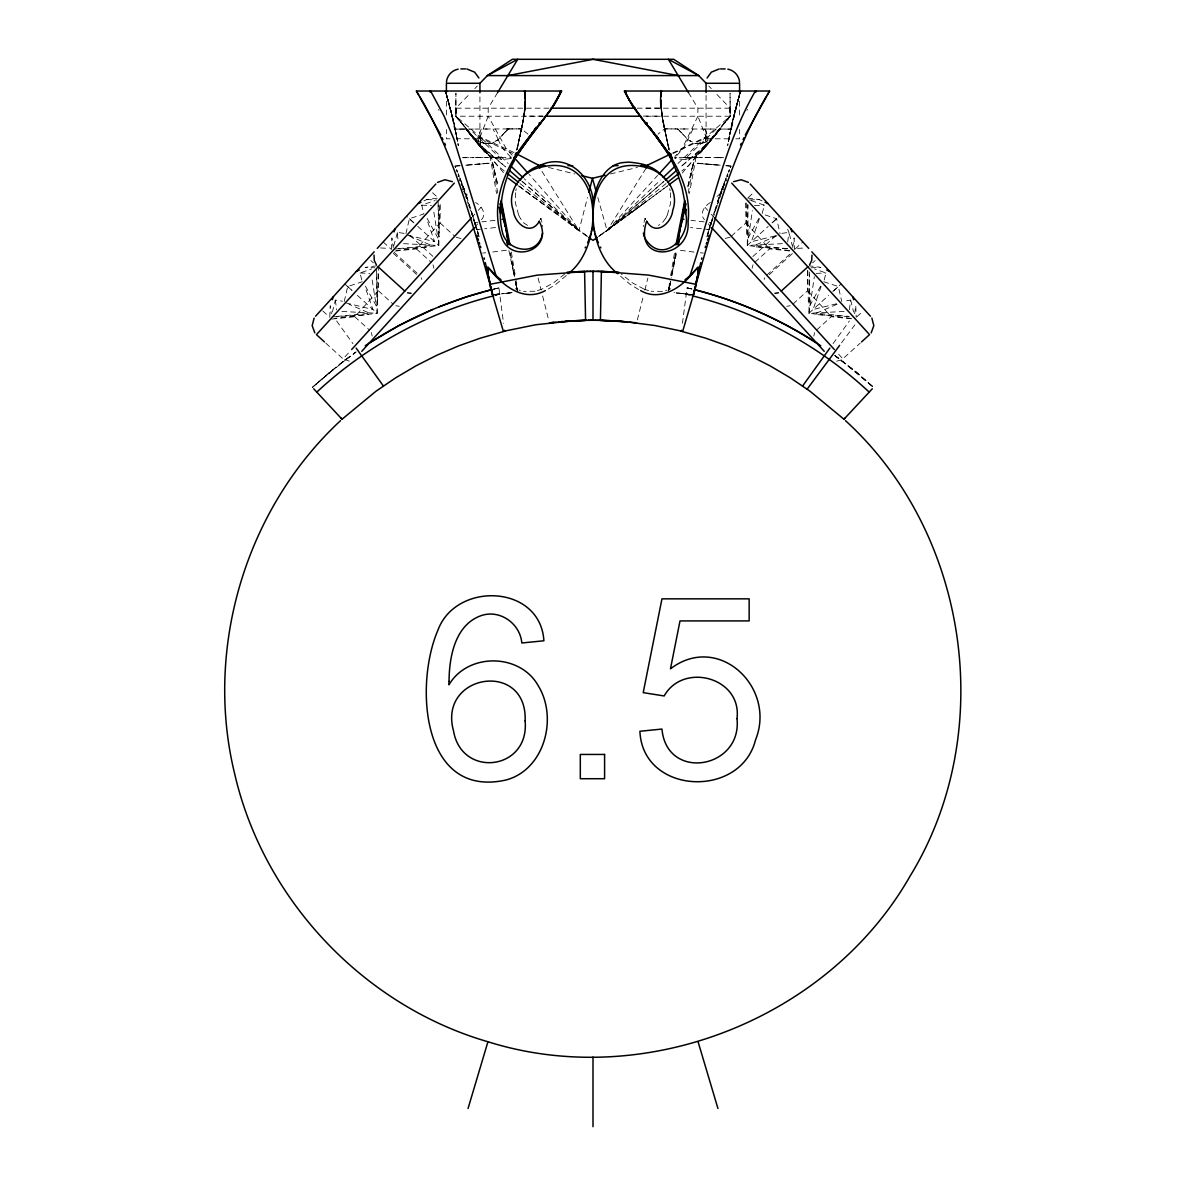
<?xml version="1.0" encoding="UTF-8"?>
<svg xmlns="http://www.w3.org/2000/svg" width="1186" height="1186" viewBox="0 0 1186 1186"><rect width="100%" height="100%" fill="white"/><g stroke="black" fill="none" stroke-linecap="round" stroke-linejoin="round"><path stroke-width="0.75" stroke-dasharray="5 3.75" d="M455.869 114.212L455.928 93.175L455.78 116.213L466.943 129.808M497.779 193.081L492.398 162.778L464.868 165.269L467.432 165.121M376.407 274.707L377.074 313.282L334.867 318.382M438.108 205.074L438.761 245.487L396.554 250.572M455.898 109.69L455.884 111.188M459.812 121.091L455.78 116.213L455.898 103.908M455.884 113.204L455.884 108.178L469.76 93.842M331.68 319.078L354.747 316.721L378.393 290.748L378.542 267.562M395.012 251.091L416.434 248.912L440.08 222.938L440.214 203.058M525.087 95.325L524.983 108.059L522.7 123.196L524.983 108.059L524.924 93.501L525.072 106.814L522.818 122.677M660.795 104.427L661.076 93.501L660.928 106.814L663.182 122.677M525.279 100.81L525.146 105.613L525.279 102.011M341.894 311.458L377.074 313.282L378.156 270.793M403.581 243.649L438.761 245.487L439.843 202.984M660.217 98.557L660.217 101.255M660.231 98.26L660.528 93.442M789.446 250.572L747.239 245.487L747.877 201.398M851.133 318.382L808.926 313.282L809.564 269.207M734.297 114.968L736.017 107.037M329.797 317.359L330.227 305.736L331.354 313.786M391.484 249.549L391.914 237.926L393.263 247.592M704.721 129.037C707.064 133.455 711.333 142.78 703.061 142.854M688.221 193.081L693.602 162.778L721.132 165.269L714.965 164.824M660.913 95.325L661.017 108.059L663.3 123.196L660.721 102.011M660.869 95.947L661.076 93.501L660.958 94.717M524.108 115.398L524.761 93.19L524.998 94.257M702.053 150.948L696.33 155.559L689.422 193.555M524.761 110.372L524.983 108M661.002 94.257L661.106 93.175L661.892 115.398M524.879 109.112L522.389 124.738M696.212 156.671L696.33 155.559L692.891 157.516L710.533 141.075M695.722 157.53L696.241 156.433M707.36 144.218L701.652 151.393M782.419 243.649L747.239 245.487L752.384 210.634M844.106 311.458L808.926 313.282L814.352 276.62M643.286 226.556L643.435 225.355M515.465 192.725L515.599 203.799L518.623 214.829M682.454 323.333L687.02 288.361M707.256 145.107L704.869 147.805M787.667 242.018L788.972 232.323L787.608 229.209M849.354 309.828L850.673 300.132L843.542 301.2M542.788 116.095L524.004 116.124L524.479 112.729M792.737 247.592L794.086 237.926L794.516 249.549M854.646 313.786L855.773 305.736L856.203 317.359M668.637 288.865L670.001 280.015M752.117 268.258L752.991 264.834M813.804 336.068L814.678 332.643M524.153 115.086L520.224 134.626M670.698 275.612L674.671 252.069M728.337 141.697L730.961 128.044M675.783 252.722L675.219 255.983M671.706 275.478L676.213 250.35M674.953 257.57L673.366 266.509M727.7 145.27L728.026 143.476M717.293 131.972L719.665 129.052L731.51 129.081L733.778 117.34M523.589 118.57L521.929 126.813M674.463 260.446L671.276 277.732M672.862 269.237L673.114 267.888M727.73 145.522L727.907 144.499M729.331 136.301L728.664 139.904L731.895 123.863M705.507 229.165L709.406 229.713L710.251 226.022M728.441 141.683L729.271 137.413M710.755 223.961L713.082 215.808M728.619 140.763L730.057 133.558M729.672 134.507L731.569 126.457M520.55 133.025L518.326 143.106L522.596 123.374M521.054 130.534L522.27 124.96M668.963 289.162L670.461 281.808L669.586 286.315M518.015 145.27L517.704 146.916L518.356 143.639M670.298 282.728L670.475 281.794L668.934 289.31L670.609 288.732M670.12 283.602L669.779 285.248M669.2 288.035L670.52 281.527L668.489 291.415L670.535 281.556M518.875 140.511L522.092 126.042M520.728 132.165L520.891 131.349M520.506 133.336L522.774 122.573M521.277 129.778L525.22 109.586L525.472 93.442M729.761 134.996L730.339 132.165M518.326 143.758L519.023 140.363M518.653 142.142L519.201 139.548M696.315 155.603L701.252 151.838M730.087 133.381L731.05 128.8M519.171 139.681L520.031 135.515L519.883 136.271M518.994 140.511L522.048 126.294M671.81 275.76L677.087 250.587M687.939 186.751L691.571 170.473M730.443 131.646L731.169 128.281M668.726 290.348L670.223 283.306M668.948 289.325L669.275 287.827M731.228 128.029L731.11 128.533M733.289 119.697L740.583 91.025L739.13 95.858M731.021 127.777L731.184 126.991M519.498 137.813L519.083 139.592L520.713 132.447L516.562 150.237M687.85 186.291L691.957 168.501M731.243 126.739L732.296 122.054L731.243 126.739L731.48 125.686M731.51 126.724L740.583 91.025L737.499 102.026L738.656 97.46M731.851 125.167L731.629 126.205M731.599 125.167L740.064 92.745L735.276 110.016L737.811 100.573L736.298 105.984M519.913 136.019L520.12 135.13M515.821 190.694L516.295 188.707M731.762 124.397L732.296 122.054M344.251 301.466L347.676 286.567L362.204 281.734M405.938 233.657L409.363 218.758L423.891 213.925L421.712 205.178L434.921 200.567M732.133 122.81L733.615 116.539M732.385 122.81L732.859 120.72M521.632 128.118L522.003 129.333M643.983 222.39L645.065 218.402L645.896 219.38M516.77 149.377L517.185 147.583M517.185 147.613L517.615 145.819M518.667 141.386L518.238 143.165M732.859 119.697L735.453 109.156M691.764 169.287L691.468 170.547M691.972 168.812L693.336 162.986L694.418 163.06M692.09 168.293L693.558 162.808M734.371 114.434L734.875 112.329M332.406 312.007L335.327 300.132L342.457 301.2M393.678 245.902L398.392 229.209M527.992 134.137L521.455 128.889L522.033 126.576M733.867 115.487L734.119 114.434M734.386 113.382L735.187 110.224L733.408 117.34L737.099 103.078M751.079 200.567L764.288 205.178L762.109 213.925L776.622 218.743L780.062 233.657M824.226 279.985L825.975 272.988L814.426 268.94M637.371 319.894L643.375 296.011M644.873 290.036L647.882 278.087M518.401 128.903L521.455 128.889L521.736 127.732M734.579 112.611L737.796 100.677M735.409 110.224L735.943 108.104M707.33 236.296L708.546 231.507L707.968 234.176M587.411 236.488L578.976 230.677L587.5 197.499M736.491 105.984L737.055 103.864M737.618 101.729L739.975 93.175L739.278 95.325M707.79 234.324L708.546 231.507M706.812 236.815L707.227 235.288M710.458 225.444L711.259 222.553L708.146 222.256M708.946 230.099L710.948 222.998M707.657 233.761L708.516 230.677M739.367 95.325L737.87 100.677L740.583 91.025L737.499 102.026M709.213 229.639L709.984 226.926M737.677 101.121L740.583 91.025M708.946 229.135L726.247 177.589M738.967 96.392L739.842 93.442M710.503 225.147L711.259 222.553M713.29 215.081L714.402 211.493M714.861 210.041L719.531 195.927M710.874 225.34L711.585 223.087M712.89 219.025L712.119 221.411M710.162 227.549L709.436 229.654M714.15 215.14L714.58 213.791M715.484 211.019L715.944 209.625M716.403 208.202L717.367 205.282M723.193 189.879L723.49 188.974M717.856 203.799L718.849 200.834M720.436 196.031L719.591 198.596M721.992 191.406L721.044 194.207M724.676 185.387L724.987 184.497M722.452 190.056L723.549 186.795M717.471 201.768L721.874 189.271M723.979 185.55L724.794 183.193M726.188 180.939L726.499 180.05M759.411 218.639L751.361 241.722L778.505 235.065M821.097 286.434L813.062 309.531L840.207 302.875M719.413 196.075L720.866 191.984M725.55 180.998L726.277 178.953M727.67 176.714L727.967 175.899M725.847 178.641L720.762 192.414L723.089 185.98M721.34 190.664L722.763 186.795M727.27 176.18L727.863 174.505M730.294 167.582L730.858 166.203L730.443 167.597M764.169 279.436L764.777 277.791M728.797 171.97L729.375 170.443M723.223 185.55L724.572 181.962M497.557 92.671L488.202 108.178L488.202 116.213L480.137 136.909L480.345 145.196L503.842 173.067M726.647 176.581L727.774 173.779L727.033 175.617M729.301 169.954L728.426 172.118L729.434 169.642M478.403 141.579L477.973 136.85L481.279 129.037M667.377 214.829L670.401 203.799L670.535 192.725M730.428 167.33L730.843 166.366M667.199 215.229L665.88 217.942M692.95 129.007L683.581 148.161L675.145 157.219M746.958 110.387L747.462 109.334M688.532 92.671L697.887 108.178L697.887 116.213L682.321 148.398L674.923 156.493M758.892 218.372L748.055 238.075L747.892 205.074M820.579 286.167L809.741 305.884L809.593 274.707M665.672 218.313L662.159 223.027L658.438 225.384M540.401 219.321L540.935 218.402L542.017 222.39M540.297 219.514L540.935 218.402L540.104 219.38M598.678 236.488L607.113 230.677L647.23 166.396M833.076 343.629L849.384 320.976M841.556 342.784L854.869 324.86M481.546 219.677C487.046 213.762 481.308 205.712 475.63 202.524M714.432 136.138L716.863 132.965M714.12 136.553L712.697 138.377M715.38 134.907L717.486 132.387M716.655 133.247L711.971 139.281M716.225 133.81L717.515 132.135M718.39 131.009L713.053 137.932L707.256 141.668M716.329 133.662L720.035 129.066L717.738 131.854M718.597 130.742L719.961 129.066L719.25 129.897M713.157 137.798L715.277 135.16M700.081 153.098L710.206 140.452M717.041 132.951L719.694 129.63M719.25 130.178L720.139 129.066M711.259 140.17L712.341 138.821M700.555 152.49L711.2 139.474M709.806 141.964L711.615 139.726M711.14 139.311L730.131 116.213L730.072 93.175L730.131 114.212M700.822 152.268L712.979 137.265M714.936 134.878L716.611 132.817M713.75 136.331L715.395 134.3M711.392 139.236L714.18 135.782M707.627 144.662L708.353 143.758M719.057 129.808L725.521 121.906M716.107 133.425L717.826 131.32M726.855 120.29L730.205 116.213L730.102 103.908M727.522 119.475L730.22 116.213L730.116 108.178L716.329 93.842M724.868 122.707L730.205 116.213L642.708 116.213M677.903 163.52L705.966 136.909L730.161 116.213L682.246 173.067M730.161 116.213L689.022 165.21L681.831 170.962M498.965 138.836L499.514 138.199M704.469 148.25L703.268 149.599M500.848 136.686L502.123 135.278M325.779 343.125L343.11 358.898L349.321 352.064M472.443 216.741L474.756 214.192M478.284 210.322L480.953 207.372M476.105 225.636L477.721 223.857M597.818 197.499L607.113 230.677L657.667 175.38M710.37 202.524C704.692 205.712 698.954 213.762 704.454 219.677M502.078 135.323L504.687 132.58M502.404 134.982L503.383 133.929M498.342 139.577L493.05 129.007M474.8 88.624L477.306 86.029M504.332 132.951L506.348 130.92M504.999 132.269L505.992 131.261M716.3 129.066L684.263 159.487L675.887 158.657M506.333 130.934L508.394 128.948L506.674 130.593M701.074 143.758L703.268 142.794M566.256 275.537L556.486 283.854L547.413 289.562M667.436 185.935L607.113 230.677L660.543 179.99M342.65 361.789L312.392 387.392L335.712 367.23M564.669 274.04L553.373 282.98L541.958 289.087M776.622 218.743L771.078 223.783L779.439 216.193M832.78 291.593L841.126 284.003M312.392 387.362L330.079 371.826L355.652 352.242M717.041 196.461L722.378 191.613M748.322 197.425L753.451 192.769M731.302 236.236L745.92 222.938L745.786 203.058M747.239 245.487L768.231 226.378M752.843 256.561L776.163 235.347M754.933 262.225L769.566 248.912L790.988 251.091M795.183 248.941L802.878 241.944M766.734 275.182L792.055 252.144M769.254 274.618L792.589 253.389M812.573 262.907L815.138 260.564M792.989 304.046L807.607 290.748L807.458 267.562M808.926 313.282L828.629 295.373M816.635 330.034L831.253 316.721L854.32 319.078M856.885 316.736L863.275 310.91M836.634 361.167L841.645 359.877L860.221 343.125M833.891 290.585L838.324 286.567L841.749 301.466M315.624 384.383L349.692 356.512M666.028 183.593L607.113 230.677L663.952 181.31M607.113 230.677L664.071 181.31M684.93 128.977L664.545 128.889L658.008 134.137M339.255 364.428L355.503 352.42M603.615 232.856L645.955 201.813L599.078 236.073M631.841 212.25L667.614 185.787M346.149 359.136L356.141 351.916M598.915 236.162L610.671 227.771M353.413 353.843L355.83 352.153M510.855 157.219L502.419 148.161L498.164 139.711L491.982 143.402L489.344 143.328M492.353 143.165L491.019 143.373M495.392 141.267L496.563 140.585L495.778 141.03M498.164 139.711L496.964 140.363L498.431 140.244M673.292 153.379L708.027 136.85M730.027 237.185L725.031 238.49M672.566 153.098L705.966 136.909L697.887 116.213M423.891 200.908L426.812 199.559L438.346 198.032M776.919 235.762L754.681 245.383L787.534 248.645M837.019 304.253L816.383 313.178L849.22 316.454M541.305 289.34L537.421 290.644M361.774 279.985L360.025 272.988L371.574 268.94M666.962 290.11L665.628 290.555M702.675 142.972L704.41 142.453M704.603 142.409L705.551 142.142M705.937 142.023L706.841 141.786M797.57 248.378L805.457 247.948M790.202 305.751L786.718 306.299M495.229 295.388L499.736 294.158M494.191 288.984L498.921 287.872L492.783 289.369M495.348 295.388L496.815 295.032M492.62 289.369L498.921 287.842M610.419 173.957L637.416 167.434M689.096 158.45L692.209 157.753M688.651 158.553L685.819 159.161M685.167 159.295L686.086 159.102M534.901 291.252L523.53 291.371M662.47 291.371L651.099 291.252M380.543 247.948L388.43 248.378M781.841 233.39L788.972 232.323L792.322 245.902M475.838 227.549L476.594 229.713L478.521 229.432M506.392 250.231L491.938 252.084M476.594 229.713L480.493 229.165M376.659 265.842L365.125 267.369L374.88 267.799M495.022 220.359L481.901 221.841M495.511 227.534L484.555 228.794M511.878 292.557L502.76 293.609M512.026 292.675L504.628 293.505M508.675 293.061L510.188 292.883M507.163 293.224L495.14 294.469M499.454 293.965L492.427 294.721L503.635 293.609M482.658 253.078L485.682 252.751M502.419 293.743L501.174 293.876M510.113 158.657L501.782 159.487L493.391 157.664M510.425 158.627L511.403 158.524M501.737 159.487L469.7 129.066M499.929 293.995L498.654 294.128M477.854 222.256L474.741 222.553L475.542 225.444M398.466 248.645L431.319 245.383L409.081 235.762M336.78 316.454L369.617 313.178L348.981 304.253M496.03 294.38L497.349 294.261M466.824 165.18L492.664 162.956M481.56 163.935L485.519 163.594M477.232 164.305L480.122 164.068M455.024 166.099L459.946 165.684M471.331 164.81L472.532 164.706M455.098 166.114L460.094 165.714M452.222 117.34L454.49 129.081L466.335 129.052L469.893 133.425M394.819 249.001L429.94 246.881M333.118 316.81L368.253 314.69M466.172 129.066L468.262 131.854M749.433 199.989L759.188 199.559L762.109 200.894M811.12 267.799L820.875 267.369L809.341 265.842M754.504 205.563L764.288 205.178M816.19 273.373L825.975 272.988M687.836 139.711L695.233 143.358M694.507 143.387L696.656 143.328M494.918 157.501L494.073 157.501L496.875 157.471M695.708 143.358L697.605 143.313M496.267 157.456L497.23 157.471M493.717 157.501L494.77 157.501L485.474 157.56M696.894 143.328L699.473 143.298M496.119 157.486L502.33 157.427M499.01 157.012L499.84 157.441L498.654 157.456M484.703 143.298L482.213 142.646L482.969 142.869M497.364 157.471L498.416 157.456M500.937 157.412L511.477 157.293M485.148 143.298L483.71 143.076M492.857 157.486L500.907 157.441M489.121 155.158L490.278 157.53M497.66 157.471L476.668 157.619M484.926 143.298L487.92 143.313M698.539 143.298L700.392 143.298M507.904 128.948L519.72 128.889M506.466 128.948L510.291 128.933M475.304 157.619L478.047 157.605M482.835 157.59L469.997 157.649M484.748 151.838L493.168 157.516L478.017 144.218M485.4 129.022L521.455 128.889M485.385 143.298L486.304 143.298M463.548 157.679L473.688 157.634M462.288 157.679L466.142 157.664M474.845 129.052L487.149 129.022M459.605 129.081L475.497 129.052M690.875 157.501L691.883 157.501L674.523 157.293M548.896 108.178L455.943 108.178L455.943 116.213L473.926 138.154M637.193 108.178L730.161 108.178L730.116 113.204M458.478 119.475L455.795 116.213L543.381 116.213M454.49 129.081L460.494 129.081M450.161 138.806L446.41 138.806L446.41 129.541M456.729 137.413L456.995 138.762L479.93 138.806L479.93 92.538M729.005 138.806L706.07 138.806L706.07 92.538M735.839 138.806L739.59 138.806L739.59 129.541M645.792 108.119L661.076 108.134M643.212 116.095L661.996 116.124L661.121 109.112M705.863 129.037L711.155 129.052M710.503 129.052L731.51 129.081M699.696 143.298L700.852 143.298M663.952 126.294L664.545 128.889L665.435 128.889M683.358 128.977L706.886 129.052M716.062 157.649L722.452 157.679M719.858 157.664L723.712 157.679M666.28 128.889L678.095 128.948M704.973 157.605L718.553 157.664M710.696 157.619L688.34 157.471M486.986 143.298L488.869 143.313M700.615 143.298L701.297 143.298M688.088 157.471L690.474 157.486M692.283 157.501L691.082 157.501M692.594 157.516L700.526 157.56M692.239 157.501L691.127 157.501L691.927 157.501M700.155 157.56L702.32 157.575M683.67 157.427L689.437 157.486M685.093 157.441L695.011 157.516M675.056 157.323L676.865 157.338M488.158 143.313L489.581 143.328M421.712 205.178L431.496 205.563M360.025 272.988L369.81 273.373M426.812 199.559L436.567 199.989M460.969 238.49L455.973 237.185M399.282 306.299L395.798 305.751M349.366 361.167L343.11 358.898M756.06 246.881L791.181 249.001M817.747 314.69L852.882 316.81M725.906 165.714L730.902 166.114M709.94 164.409L714.669 164.81M726.054 165.684L730.976 166.099M713.764 164.735L716.151 164.928M705.596 164.039L711.407 164.528M701.608 163.698L706.737 164.142M702.171 163.742L693.336 162.956M690.86 294.469L689.081 294.291M689.97 294.38L673.974 292.675M687.776 294.172L685.034 293.891M674.597 158.524L675.575 158.627M700.318 252.751L703.342 253.078M704.099 221.841L690.978 220.359M681.579 293.535L693.573 294.706L686.546 293.965M680.986 293.461L679.029 293.253M701.445 228.794L690.489 227.534M683.24 293.609L674.122 292.557M676.183 292.927L677.695 293.105M694.062 252.084L679.608 250.231M747.654 198.032L759.188 199.559M707.479 229.432L709.406 229.713M404.159 233.39L397.028 232.323L398.333 242.018M688.666 288.228L687.079 287.842L690.237 288.598M686.234 294.321L690.771 295.388M687.717 294.677L689.185 295.032M687.079 287.872L693.38 289.369M690.148 288.613L691.809 288.984M407.495 235.065L434.639 241.722L426.589 218.639M345.793 302.875L372.938 309.531L364.903 286.434M548.436 167.434L574.839 173.957M468.514 132.387L472.947 137.932L481.397 142.409M478.358 141.564L480.641 142.187M480.449 142.142L482.257 142.646L481.486 142.439M648.579 290.644L644.695 289.34M482.791 142.809L483.547 143.032M520.372 290.555L519.038 290.11M823.796 281.734L838.309 286.538M515.391 288.732L517.052 289.325L515.48 281.779L515.702 282.728M527.562 225.384L523.841 223.027L520.328 218.313M644.042 289.087L632.627 282.98L621.331 274.04M477.973 136.85L512.708 153.379M514.012 152.505L480.137 136.909L455.943 116.213L480.345 145.196L505.34 166.855M638.587 289.562L629.514 283.854L619.744 275.537M690.222 141.03L689.437 140.585L690.608 141.267M489.892 155.692L496.578 193.555M483.947 150.948L489.685 155.603M587.011 236.073L518.475 185.787M834.618 355.355L855.921 371.826L873.608 387.362L836.308 356.512M575.418 227.771L587.174 236.162M834.974 355.578L855.921 371.826L873.608 387.392L853.712 369.988L835.581 356.022M476.92 142.869L485.445 152.49M518.727 185.965L554.247 212.25M518.653 185.935L578.976 230.677L538.859 166.396M504.258 170.962L497.082 165.21L455.943 116.213M520.061 183.593L578.976 230.677L529.149 174.461M522.018 181.31L578.976 230.677L524.212 178.73M505.503 166.855L480.567 145.196L480.137 136.909L508.186 163.52M522.136 181.31L578.976 230.677M409.363 218.758L414.922 223.783L406.561 216.193M344.874 284.003L352.109 290.585M463.622 191.613L468.959 196.461M432.549 192.769L437.678 197.425M440.08 222.938L454.698 236.236M417.769 226.378L438.761 245.487M409.837 235.347L433.157 256.561M416.434 248.912L431.067 262.225M383.122 241.944L390.817 248.941M393.945 252.144L419.266 275.182M393.411 253.389L416.746 274.618M370.862 260.564L373.427 262.907M378.393 290.748L393.011 304.046M357.371 295.373L377.074 313.282M354.747 316.721L369.365 330.034M322.725 310.91L329.115 316.736M347.691 286.538L353.22 291.593M678.303 129.6L677.606 128.948L679.652 130.92M679.667 130.934L681.313 132.58M680.008 131.261L681.001 132.269M681.342 132.61L682.928 134.27M708.783 86.029L711.303 88.624M682.973 134.314L683.922 135.323M683.877 135.278L685.152 136.686M745.92 222.938L769.566 248.912M807.607 290.748L831.253 316.721M705.047 207.372L707.716 210.322M711.244 214.192L713.557 216.741M838.635 354.214L842.89 358.898M708.279 223.857L709.895 225.636M483.132 150.044L484.348 151.393M481.531 148.25L483.547 150.489M482.732 149.599L478.64 144.218M685.271 136.82L686.709 138.451M481.131 147.805L478.744 145.107M512.144 155.262L506.066 148.398L488.202 116.213M460.479 121.906L461.132 122.707M468.173 131.32L468.781 132.061M469.389 132.817L471.064 134.878M470.605 134.3L472.25 136.331M471.82 135.782L474.86 139.311M477.647 143.758L478.373 144.662M472.413 136.523L478.136 143.58M474.8 139.474L476.579 141.668M477.291 143.313L475.467 141.075M475.794 140.452L485.163 152.282M476.728 141.608L485.919 153.098M475.838 141.519L471.998 136.701M474.029 139.281L472.636 137.532L473.303 138.377M468.959 132.951L466.306 129.63M465.861 129.066L466.75 130.178M466.528 129.63L466.039 129.066L467.403 130.742M466.306 129.348L468.915 132.684M467.833 131.29L469.775 133.81M468.262 131.854L470.738 135.056M469.137 132.965L472.947 137.932L470.516 134.774M469.345 133.247L471.257 135.738M336.616 320.976L352.924 343.629M645.703 219.514L645.065 218.402L645.599 219.321M427.108 218.372L437.945 238.075L433.616 210.634M365.421 286.167L376.259 305.884L371.648 276.62M520.12 217.942L518.801 215.229M438.538 109.334L439.042 110.387M455.142 166.203L455.557 167.597M492.442 162.808L493.91 168.293M455.706 167.582L455.187 166.337L455.439 167.256M456.654 169.924L457.559 172.118L456.566 169.642M458.952 175.602L458.226 173.779L459.323 176.566M459.723 177.574L465.609 193.333M460.124 178.612L464.186 189.345M461.398 181.918L462.733 185.49M456.625 170.443L457.203 171.97M433.009 264.834L433.883 268.258M421.223 277.791L421.831 279.436M371.322 332.643L372.196 336.068M462.911 185.98L477.054 229.135M458.137 174.505L458.73 176.18M463.192 186.721L466.098 194.697M458.033 175.899L458.33 176.714M459.723 178.953L460.45 180.998M465.52 193.214L466.587 196.075M465.994 194.563L468.529 201.768M459.501 180.05L459.812 180.939M466.469 195.927L471.139 210.041M461.206 183.193L462.021 185.55M462.451 186.795L463.548 190.056M464.008 191.406L464.956 194.207M461.013 184.497L461.324 185.387M465.564 196.031L466.409 198.596M467.151 200.834L468.144 203.799M468.633 205.282L469.597 208.202M462.51 188.974L462.807 189.879M470.056 209.625L470.516 211.019M471.42 213.791L471.85 215.14M473.11 219.025L473.881 221.411M475.126 225.34L474.415 223.087M471.598 211.493L472.71 215.081M472.917 215.808L477.054 230.099M451.614 113.382L445.417 91.025L452.993 119.46L446.158 93.457L446.87 95.858M474.741 222.553L475.497 225.147M446.722 95.325L446.084 93.175L448.13 100.677L445.417 91.025L452.711 119.697M446.158 93.442L447.033 96.392M448.501 102.026L445.417 91.025L448.323 101.121M475.749 226.022L476.787 229.639M447.344 97.46L451.703 114.968M445.417 91.025L448.175 100.677M477.484 230.677L478.343 233.761M453.867 122.81L448.189 100.573L449.702 105.984M446.633 95.325L448.382 101.729M478.21 234.324L477.454 231.507L478.032 234.176M478.773 235.288L479.188 236.815M449.553 105.465L448.901 103.078L452.578 117.34L448.945 103.864L449.509 105.984M449.983 107.037L453.141 119.682M448.204 100.573L450.665 110.016L450.265 108.104M475.971 227.075L476.594 229.565M669.705 188.707L670.179 190.694M450.057 108.104L450.591 110.224M477.454 231.507L478.67 236.296M667.347 142.142L660.409 105.732M664.946 130.534L661.847 115.086L663.063 122.039M492.768 163.357L494.532 170.547M538.118 278.087L541.127 290.036M542.625 296.011L548.629 319.894M850.673 300.132L853.594 312.007M451.881 114.434L452.133 115.487M451.125 112.329L452.652 118.63M494.162 169.346L498.15 186.291M663.73 124.96L669.23 149.347M494.429 170.473L498.061 186.751M668.4 145.834L669.438 150.237M666.71 138.703L665.287 132.447L667.762 143.165M668.815 147.613L669.023 148.502M452.385 116.539L454.401 125.167M666.917 139.622L665.895 135.16M664.442 128.103L666.087 136.019L663.908 126.042M666.295 136.909L666.502 137.813M453.615 122.81L453.141 120.72L454.579 125.953M663.063 121.773L664.916 130.682M663.226 122.573L664.723 129.778M454.238 124.397L453.704 122.054L457.663 141.683M664.19 127.332L664.012 126.561M454.105 123.863L456.328 134.507M454.149 125.167L454.698 126.472M454.208 125.419L454.757 126.724M454.431 126.457L454.979 127.777M454.609 127.243L455.157 128.562M665.287 132.447L665.494 133.366M454.712 127.762L457.336 139.904L457.01 138.11M454.772 128.014L455.557 131.646M664.59 128.889L663.404 123.374M516.725 287.827L517.052 289.325M454.95 128.8L455.913 133.381M508.913 250.587L514.19 275.76M517.037 289.162L515.539 281.808L517.274 290.348M516.414 286.315L515.777 283.306M663.404 123.715L663.611 124.738M666.665 138.851L667.006 140.511M455.661 132.165L456.313 135.367M666.977 140.363L667.674 143.758M665.776 134.626L665.435 132.995M515.465 281.556L517.511 291.415L515.495 281.556L516.799 288.035M455.943 133.558L457.559 141.683M665.109 131.364L665.272 132.18M516.221 285.248L515.88 283.602M667.644 143.639L668.296 146.916M667.807 144.455L668.148 146.1M456.995 138.762L457.381 140.763M475.052 222.998L475.245 223.961M514.294 275.478L509.787 250.35M514.502 276.635L511.507 260.446L514.724 277.732M512.886 267.888L513.138 269.237M458.092 144.499L458.27 145.522M512.634 266.509L511.047 257.57M511.329 252.069L515.302 275.612M662.218 117.414L662.618 119.727M510.781 255.983L510.217 252.722M515.999 280.015L517.363 288.865M542.565 225.355L542.714 226.556M335.327 300.132L336.646 309.828M498.98 288.361L503.546 323.333M661.017 108L661.239 110.372M525.042 94.717L524.924 93.501L525.131 95.947M660.394 105.435L660.217 101.551M660.854 105.613L660.721 100.81M438.123 201.398L439.324 236.577M376.436 269.207L377.637 304.372M807.844 270.793L808.363 304.372M746.157 202.984L746.676 236.577M730.116 112.196L730.102 109.69M739.59 92.538L739.59 116.599M446.41 92.538L446.41 116.599M705.966 136.909L705.744 145.196L680.749 166.855L705.537 145.196L705.966 136.909M517.378 148.547L517.229 149.377L517.363 148.621M668.771 149.377L668.622 148.547L668.785 149.421M458.285 145.27L457.974 143.476L458.3 145.27"/><path stroke-width="1.5" d="M541.379 237.749C533.581 257.421 505.073 249.564 502.167 231.077C498.965 218.387 500.566 204.985 502.908 192.295C504.599 184.275 507.089 176.417 510.306 168.886C510.81 165.966 517.63 156.923 514.116 157.975M374.02 255.123L374.272 260.475L376.511 265.086M592.792 208.01C593.578 188.5 603.748 162.334 626.623 162.334C627.705 161.118 655.754 165.847 640.825 165.506M514.027 157.264L515.984 157.264L516.073 156.315M516.103 156.033L516.622 152.653L516.132 155.766M660.691 91.93L660.81 91.025M661.21 92.271L661.358 91.025L661.225 92.108M681.416 331.176L681.535 330.271M661.373 92.108L661.521 91.025M446.455 81.997C446.944 75.741 451.97 70.226 458.152 69.173M542.639 233.153L541.794 236.651M677.562 243.501L678.6 237.333M683.877 219.44L681.906 219.173L680.838 226.318L686.057 203.681M677.25 244.197L678.733 236.622M678.837 236.044L684.871 201.946M678.496 237.022L678.807 235.169M678.955 235.317L681.906 219.173M675.961 244.983L684.796 200.449M694.166 291.548L693.113 294.677M694.359 290.614L695.04 287.086M592.17 228.216L591.34 231.937M686.412 209.359L685.775 212.457M695.619 284.18L696.301 280.86M495.526 275.137L488.098 267.369L488.187 276.798M693.573 294.721L695.426 286.256M644.621 237.749C661.832 266.717 691.749 237.363 685.656 213.035M696.864 278.102L697.279 276.13M532.692 132.195L515.984 157.264L515.184 156.389M678.244 245.191L679.326 240.476M698.435 270.793L697.961 273.002M693.721 294.069L695.322 286.938M695.574 285.604L697.679 276.056M515.376 155.514L515.762 153.75L515.569 154.64M697.887 275.137L698.762 271.238M699.221 267.31L699.488 266.094M699.103 269.711L699.829 266.524M700.214 264.878L700.733 262.625M701.549 259.126L701.83 257.925M695.604 285.722C714.298 221.293 731.821 155.069 766.067 96.837M697.813 276.798L697.902 267.369L691.868 273.803M640.662 290.6C657.919 300.829 677.636 290.155 689.54 276.857C710.829 214.799 722.363 148.398 755.378 91.025M588.849 192.265L592.437 178.3L605.023 175.246M590.836 233.775L589.991 236.518M468.055 1108.495L487.935 1041.753C363.746 1005.743 263.633 899.833 234.665 773.806C203.918 648.208 245.769 508.616 340.53 420.645M487.802 1042.168L487.935 1041.753C645.11 1091.194 828.806 1018.996 910.285 875.772C997.604 732.904 969.199 533.448 845.47 420.645M740.242 92.108L740.568 91.025M707.508 240.165L707.998 238.608M708.502 236.963L709.05 235.228M706.293 244.034L706.826 242.344M705.181 247.533L705.64 246.095M646.652 221.174C632.538 263.737 690.697 260.238 688.058 221.901C692.387 182.896 668.044 148.962 643.701 121.165M332.332 299.658L333.399 296.604M394.034 231.848L395.086 228.794M589.694 237.422L588.701 240.091M588.345 240.98L587.604 242.73M707.078 78.009L711.378 72.138L719.146 68.981M740.494 145.077L741.339 143.239M743.059 139.563L743.933 137.739M745.268 134.982L769.595 91.025L624.266 91.025L632.894 106.503L645.347 122.855M314.127 318.115L312.17 325.616L314.824 332.895M755.867 92.108L756.401 91.025M585.143 247.844L585.573 247.014M558.146 97.534L561.304 91.025L552.261 107.2M568.124 273.684C605.468 246.421 603.793 151.66 541.261 167.167C522.092 171.051 505.918 190.798 513.345 210.604C514.502 223.665 530.705 236.681 539.348 221.174M557.835 98.097L556.886 99.802M556.56 100.365L554.292 104.086M497.557 92.671L517.719 59.3L487.372 75.593L479.826 83.42M767.238 94.895L769.595 91.025M531.669 133.796L532.662 132.402L514.991 157.249L551.846 108.371M809.489 265.086L811.728 260.475L811.98 255.123M871.176 332.895L873.83 325.616L871.873 318.115M514.991 157.249L535.583 129.215M646.251 167.952L648.208 164.824L670.95 153.883M553.862 104.768L553.15 105.85M559.866 92.108L560.578 91.025M560.059 92.108L560.756 91.025M552.795 106.384L551.001 109.038M538.993 123.403L539.526 122.632M550.645 109.572L544.418 118.037M536.146 127.302L534.412 129.748M520.461 179.753L521.025 178.953M534.145 130.297L535.138 128.903L534.634 129.6M528.259 138.569L529.223 137.235M526.347 141.253L527.296 139.918M802.64 385.954L829.859 348.106M807.162 389.127L839.644 345.363M544.226 118.289L542.076 121.046M543.87 118.748L554.336 104.635L561.734 91.025L416.405 91.025L440.732 134.982M543.44 119.297L542.862 120.053M697.842 267.443L689.6 276.798M542.669 120.305L538.236 125.909M541.394 121.921L540.712 122.795M530.868 135.13C507.4 162.23 489.344 200.553 501.367 236.563C510.173 264.893 554.692 250.631 539.245 221.367M539.912 123.789L540.608 122.914M531.728 134.033L538.74 125.271M521.603 178.182C527.473 171.451 535.79 164.558 545.175 165.506M536.606 127.94L537.421 126.932M681.416 331.265L705.611 338.143L727.507 345.941L748.885 355.118L769.966 365.807L790.41 377.874L810.038 391.247L843.958 419.236L872.318 388.771M315.565 316.202L374.168 251.803M377.252 248.408L435.855 183.993M454.297 183.118L316.454 334.63L324.445 341.909M351.634 349.529L471.568 217.705M361.745 351.338L474.237 227.712M658.897 174.031L672.447 159.191M845.025 418.095L843.958 419.236M691.69 273.981L690.504 275.108M663.211 177.455L675.234 166.055M689.985 275.597L685.997 279.125M313.682 388.771L342.042 419.236L375.962 391.247L395.59 377.874L416.034 365.807L437.115 355.118L458.493 345.941L480.389 338.143L504.584 331.265M781.203 291.089L807.859 266.835M861.555 341.909L869.546 334.63L731.703 183.118M316.795 392.121C366.489 345.823 428.013 312.318 493.88 295.759M665.465 180.109L676.583 170.473M685.775 279.318L684.856 280.074M669.171 155.751L656.362 135.441M667.466 182.436L678.955 173.26M668.904 184.838L677.725 178.3M597.27 237.467L593.044 240.373L588.819 237.467M365.214 345.763C401.491 321.643 441.637 303.364 483.621 291.771M369.335 343.006L399.385 325.32L432.505 309.516M437.604 182.377L444.898 179.738L452.4 181.68M733.6 181.68L741.102 179.738L748.396 182.377M669.037 155.529L670.668 154.669M545.338 290.6C522.492 303.156 500.744 283.617 488.158 267.443M418.035 203.577L420.971 202.243M356.349 271.386L359.269 270.037M439.294 306.714L466.899 296.737L491.256 289.755L490.574 286.256M540.712 165.091C568.998 151.912 595.313 179.486 593.208 208.01M540.519 165.15L541.78 165.595M484.792 291.43L491.063 289.769M778.431 292.809L774.947 293.357M642.812 166.129L648.208 164.824M507.86 75.593L593.044 59.3L678.229 75.593L688.532 92.671M644.22 165.595C652.152 166.099 659.283 172.341 664.397 178.182M507.252 236.474L504.094 219.173L502.123 219.44M549.385 322.874L556.219 322.118M551.668 322.607L553.936 322.355M572.26 320.872L535.716 324.756L503.353 331.354L489.566 284.403L537.362 275.108L586.462 271.431M491.345 289.755L492.887 294.677M558.517 321.895L563.083 321.495M558.25 321.925L585.573 320.353L584.594 271.461L578.234 271.638M564.907 321.362L573.802 320.783M567.19 272.187L570.184 272.009M569.443 272.054L575.299 271.757M574.558 320.739L586.062 320.353M573.179 271.846L585.202 271.461M576.04 320.68L584.965 320.368M613.266 165.684L618.084 165.61M585.795 320.353L586.625 320.339M586.166 271.431L587.218 271.416M586.966 320.339L588.36 320.309M586.818 271.431L587.871 271.416M587.619 271.416L588.419 271.401M588.137 320.309L589.131 320.309M588.271 271.401L589.842 271.386M588.834 320.309L589.753 320.294M589.62 271.401L590.687 271.386M589.961 320.294L590.924 320.294M590.376 271.386L591.236 271.386M590.672 320.294L591.606 320.279M590.895 271.386L592.659 271.386M591.206 320.294L592.659 320.279M460.85 68.921L465.49 68.921M720.51 68.921L725.15 68.921M550.734 108.178L635.355 108.178M545.219 116.213L640.87 116.213M592.481 271.386L593.519 271.386M593.178 271.386L594.053 271.386M593.934 320.279L593 320.279L593 271.386M593.86 271.386L594.838 271.386M594.201 320.279L595.209 320.294M595.105 271.386L596.247 271.386M594.853 320.294L595.772 320.294M595.98 271.386L597.655 271.401M595.624 320.294L596.469 320.294M671.913 157.278L669.823 156.923L671.439 157.278M597.21 271.401L598.263 271.416M596.706 320.309L597.7 320.309M671.839 157.278L653.338 132.402M597.981 271.416L598.782 271.416M597.507 320.309L598.96 320.324M567.916 165.61L572.734 165.684M598.604 271.416L599.597 271.431M599.301 271.431L600.398 271.446M598.574 320.324L599.493 320.339M600.012 271.446L616.557 272.054M599.241 320.339L600.62 320.368M599.938 320.353L611.442 320.739M600.798 271.461L612.821 271.846M601.035 320.368L609.96 320.68M612.198 320.783L616.646 321.035M411.053 293.357L407.569 292.809M615.816 272.009L618.81 272.187M613.74 320.872L623.317 321.539M618.336 321.154L625.541 321.717M627.75 321.925L600.427 320.353L601.406 271.461L648.638 275.108L696.419 284.388L682.691 331.368L654.761 325.498L625.2 321.688M629.781 322.118L636.615 322.874L634.332 322.607M466.854 68.981L474.622 72.138L478.922 78.009M671.884 157.975L670.164 157.575L677.132 172.415L682.039 187.699L684.485 200.271L685.538 213.613M727.848 69.173C734.03 70.226 739.056 75.741 739.545 81.997M515.614 153.335L537.881 164.824L543.158 166.129M581.881 175.691L592.437 178.3L596.35 192.265M692.12 295.759C757.987 312.318 819.511 345.823 869.205 392.121M694.744 289.755L699.636 291M696.271 290.14C738.908 301.111 779.706 319.108 816.665 343.006M700.852 291.356C743.4 302.919 784.065 321.362 820.786 345.763M765.044 202.243L767.965 203.577M826.731 270.052L829.651 271.386M515.332 154.669L516.992 155.47M508.364 178.3L517.185 184.838M507.134 173.26L518.623 182.436M501.144 280.074L500.225 279.318M500.003 279.125L496.015 275.597L453.971 139.385L444.172 116.272L430.622 91.025M509.52 170.473L520.624 180.109M378.141 266.835L404.797 291.089M510.855 166.055L522.878 177.455M496.4 276.798L496.119 275.537M617.876 273.684C580.532 246.421 582.207 151.66 644.739 167.167C663.76 171.051 679.934 190.531 672.744 210.263C671.632 223.235 655.71 236.829 646.755 221.367M706.263 83.42L698.732 75.593L673.692 59.3L512.396 59.3L487.372 75.593L698.732 75.593L668.37 59.3L678.229 75.593M340.975 418.065L342.042 419.236M750.145 183.993L808.748 248.408M811.832 251.803L870.435 316.202M714.432 217.705L834.366 349.529M711.763 227.712L824.255 351.338M514.561 158.005L527.933 173.082M651.84 130.994L647.26 125.271M648.579 126.932L649.394 127.94M650.417 129.215L654.272 134.033M652.004 131.186L671.291 157.412M645.392 122.914L647.764 125.909M646.963 124.901L646.37 124.159M646.148 123.878L644.606 121.921M655.132 135.13L671.009 157.249L670.816 156.389M644.532 121.832L643.331 120.305M643.924 121.046L641.774 118.289M643.138 120.053L642.56 119.297M642.13 118.748L635.355 109.572M641.582 118.037L629.44 100.365M356.141 348.106L383.36 385.954M656.777 137.235L657.741 138.569M658.704 139.918L659.653 141.253M651.366 129.6L650.862 128.903L651.855 130.297M649.854 127.302L651.588 129.748M664.975 178.953L665.539 179.753M653.308 132.195L655.888 135.886M634.999 109.038L633.205 106.384M625.244 91.025L625.941 92.108M632.85 105.85L632.138 104.768M625.422 91.025L626.134 92.108M631.708 104.086L628.165 98.097M537.881 164.824L539.838 167.952M416.405 91.025L418.762 94.895M419.933 96.837C454.164 155.069 471.702 221.293 490.396 285.722M629.143 99.832L624.696 91.025L627.854 97.534M669.705 156.7L669.378 152.653L669.971 156.849M600.427 247.014L600.857 247.844M429.599 91.025L430.133 92.108M442.067 137.739L442.941 139.563M444.661 143.239L445.506 145.077M598.396 242.73L597.655 240.98M597.299 240.091L596.306 237.422M852.601 296.604L853.653 299.643M790.914 228.809L791.966 231.848M596.009 236.518L595.164 233.775M644.206 236.651L643.361 233.153M480.819 247.533L480.36 246.095M479.707 244.034L479.174 242.344M478.002 238.608L478.492 240.165M476.95 235.228L477.498 236.963M445.432 91.025L445.758 92.108M698.198 1042.168L717.945 1108.495M507.608 243.975L506.733 240.55L507.756 245.191M594.66 231.937L593.83 228.216M484.17 257.925L484.451 259.126M485.267 262.625L485.786 264.878M490.678 286.938L492.279 294.069M486.171 266.524L486.897 269.711M486.512 266.094L486.779 267.31M487.238 271.238L488.113 275.137M488.321 276.056L490.426 285.604M487.565 270.793L488.039 273.002M492.398 294.602L491.834 291.548M499.943 203.681L505.147 226.333L504.094 219.173M488.721 276.13L489.136 278.102M501.204 200.449L510.039 244.983M500.462 213.613L499.143 207.165M489.699 280.86L490.381 284.18M490.96 287.086L491.641 290.614M501.129 201.946L507.504 237.022M507.267 236.622L508.75 244.197M507.4 237.333L508.438 243.501M525.19 91.025L525.309 91.93M524.479 91.025L524.627 92.108M524.775 92.108L524.627 91.025L524.79 92.271M504.465 330.271L504.584 331.176M739.59 92.538L739.59 83.287L706.07 83.287L706.07 92.538M593 1057.082L593 1126.7M479.93 92.538L479.93 83.287L446.41 83.287L446.41 92.538M449.049 681.446L448.99 684.796C467.818 652.522 520.239 653.012 538.355 685.953C558.028 718.079 544.507 770.01 505.696 780.077C421.015 798.712 414.7 683.729 437.886 630.285C455.898 581.096 540.371 584.298 543.9 640.781L521.825 642.99C520.135 623.362 499.543 608.907 480.686 615.786C454.875 625.244 449.168 657.222 449.049 681.446M525.131 720.955C529.608 770.455 461.606 778.55 453.541 730.976C437.604 673.737 527.592 659.683 525.131 720.955M737.01 718.612C742.347 768.75 666.636 781.826 661.966 729.064L639.906 731.273C642.634 794.768 740.583 799.082 755.526 739.945C776.711 687.406 718.434 632.138 670.475 668.83L680.008 620.915L749.152 620.915L749.152 598.841L661.966 598.841L643.212 692.639L664.175 695.96C683.166 661.803 742.095 677.414 737.01 718.612M604.593 754.444L580.31 754.444L580.31 778.713L604.593 778.713L604.593 754.444M647.007 123.403L646.474 122.632L647.007 123.403M670.431 154.625L670.238 153.75L670.624 155.514L670.431 154.625"/></g></svg>
